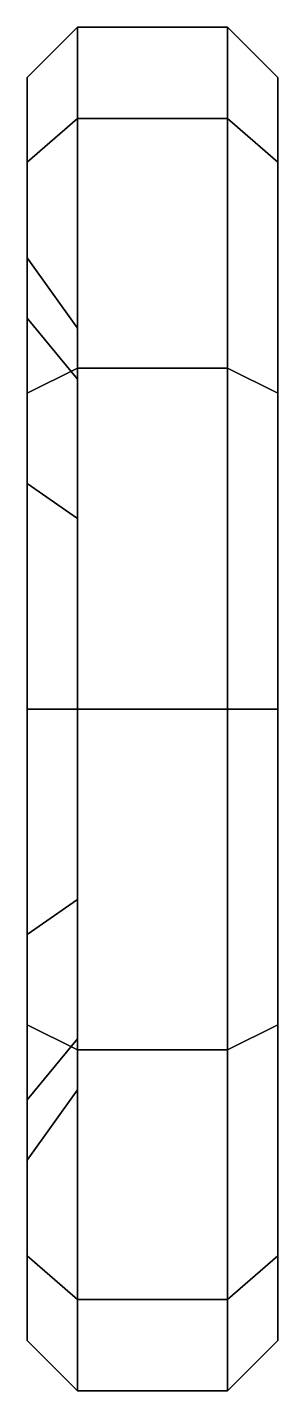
# Model space of a CAD drawing. Extents: x -1.07 to -0.82, y -3.04 to -1.68.
import ezdxf

# ---------------------------------------------------------------- set-up
doc = ezdxf.new("R2010")
doc.units = 0
doc.layers.add('SPARE', color=5, linetype='CONTINUOUS')

msp = doc.modelspace()

# ---------------------------------------------------------------- linework, layer by layer
at = {"layer": 'SPARE'}
for points in [[(-1.02, -1.68, 1.86), (-1.02, -1.7711, 1.52), (-1.07, -1.8144, 1.545), (-1.07, -1.73, 1.86)], [(-1.02, -1.7711, 2.2), (-1.02, -1.68, 1.86), (-1.07, -1.73, 1.86), (-1.07, -1.8144, 2.175)], [(-1.02, -1.7711, 1.52), (-1.02, -1.68, 1.86), (-0.87, -1.68, 1.86), (-0.87, -1.7711, 1.52)], [(-1.02, -1.68, 1.86), (-1.02, -1.7711, 2.2), (-0.87, -1.7711, 2.2), (-0.87, -1.68, 1.86)], [(-0.87, -1.7711, 1.52), (-0.87, -1.68, 1.86), (-0.82, -1.73, 1.86), (-0.82, -1.8144, 1.545)], [(-0.87, -1.68, 1.86), (-0.87, -1.7711, 2.2), (-0.82, -1.8144, 2.175), (-0.82, -1.73, 1.86)], [(-1.07, -1.73, 1.86), (-1.07, -1.8144, 1.545), (-1.07, -1.9703, 1.635), (-1.07, -1.91, 1.86)], [(-1.07, -1.8144, 2.175), (-1.07, -1.73, 1.86), (-1.07, -1.91, 1.86), (-1.07, -1.9703, 2.085)], [(-0.82, -2.9056, 2.175), (-0.82, -1.73, 1.86), (-0.82, -1.8144, 2.175), (-0.82, -2.675, 2.4056)], [(-0.82, -2.99, 1.86), (-0.82, -1.8144, 1.545), (-0.82, -1.73, 1.86), (-0.82, -2.9056, 2.175)], [(-1.02, -2.02, 2.4489), (-1.02, -1.7711, 2.2), (-1.07, -1.8144, 2.175), (-1.07, -2.045, 2.4056)], [(-1.02, -1.7711, 1.52), (-1.02, -2.02, 1.2711), (-1.07, -2.045, 1.3144), (-1.07, -1.8144, 1.545)], [(-1.02, -1.7711, 2.2), (-1.02, -2.02, 2.4489), (-0.87, -2.02, 2.4489), (-0.87, -1.7711, 2.2)], [(-1.02, -2.02, 1.2711), (-1.02, -1.7711, 1.52), (-0.87, -1.7711, 1.52), (-0.87, -2.02, 1.2711)], [(-0.87, -1.7711, 2.2), (-0.87, -2.02, 2.4489), (-0.82, -2.045, 2.4056), (-0.82, -1.8144, 2.175)], [(-0.87, -2.02, 1.2711), (-0.87, -1.7711, 1.52), (-0.82, -1.8144, 1.545), (-0.82, -2.045, 1.3144)], [(-1.07, -2.045, 2.4056), (-1.07, -1.8144, 2.175), (-1.07, -1.9703, 2.085), (-1.07, -2.135, 2.2497)], [(-1.07, -1.8144, 1.545), (-1.07, -2.045, 1.3144), (-1.07, -2.135, 1.4703), (-1.07, -1.9703, 1.635)], [(-0.82, -2.675, 2.4056), (-0.82, -1.8144, 2.175), (-0.82, -2.045, 2.4056), (-0.82, -2.36, 2.49)], [(-0.82, -2.9056, 1.545), (-0.82, -2.045, 1.3144), (-0.82, -1.8144, 1.545), (-0.82, -2.99, 1.86)], [(-1.07, -1.91, 1.86), (-1.07, -1.9703, 1.635), (-1.02, -2.0309, 1.67), (-1.02, -1.98, 1.86)], [(-1.07, -1.9703, 2.085), (-1.07, -1.91, 1.86), (-1.02, -1.98, 1.86), (-1.02, -2.0309, 2.05)], [(-1.07, -1.9703, 1.635), (-1.07, -2.135, 1.4703), (-1.02, -2.17, 1.5309), (-1.02, -2.0309, 1.67)], [(-1.07, -2.135, 2.2497), (-1.07, -1.9703, 2.085), (-1.02, -2.0309, 2.05), (-1.02, -2.17, 2.1891)], [(-1.02, -2.0309, 1.67), (-1.02, -2.74, 1.86), (-1.02, -2.6891, 2.05), (-1.02, -1.98, 1.86)], [(-1.02, -1.98, 1.86), (-1.02, -2.6891, 2.05), (-1.02, -2.55, 2.1891), (-1.02, -2.0309, 2.05)], [(-1.02, -2.02, 1.2711), (-1.02, -2.36, 1.18), (-1.07, -2.36, 1.23), (-1.07, -2.045, 1.3144)], [(-1.02, -2.36, 2.54), (-1.02, -2.02, 2.4489), (-1.07, -2.045, 2.4056), (-1.07, -2.36, 2.49)], [(-1.02, -2.36, 1.18), (-1.02, -2.02, 1.2711), (-0.87, -2.02, 1.2711), (-0.87, -2.36, 1.18)], [(-1.02, -2.02, 2.4489), (-1.02, -2.36, 2.54), (-0.87, -2.36, 2.54), (-0.87, -2.02, 2.4489)], [(-0.87, -2.36, 1.18), (-0.87, -2.02, 1.2711), (-0.82, -2.045, 1.3144), (-0.82, -2.36, 1.23)], [(-0.87, -2.02, 2.4489), (-0.87, -2.36, 2.54), (-0.82, -2.36, 2.49), (-0.82, -2.045, 2.4056)], [(-1.02, -2.17, 1.5309), (-1.02, -2.6891, 1.67), (-1.02, -2.74, 1.86), (-1.02, -2.0309, 1.67)], [(-1.02, -2.0309, 2.05), (-1.02, -2.55, 2.1891), (-1.02, -2.36, 2.24), (-1.02, -2.17, 2.1891)], [(-1.07, -2.36, 2.49), (-1.07, -2.045, 2.4056), (-1.07, -2.135, 2.2497), (-1.07, -2.36, 2.31)], [(-1.07, -2.045, 1.3144), (-1.07, -2.36, 1.23), (-1.07, -2.36, 1.41), (-1.07, -2.135, 1.4703)], [(-0.82, -2.675, 1.3144), (-0.82, -2.36, 1.23), (-0.82, -2.045, 1.3144), (-0.82, -2.9056, 1.545)], [(-1.07, -2.36, 2.31), (-1.07, -2.135, 2.2497), (-1.02, -2.17, 2.1891), (-1.02, -2.36, 2.24)], [(-1.07, -2.135, 1.4703), (-1.07, -2.36, 1.41), (-1.02, -2.36, 1.48), (-1.02, -2.17, 1.5309)], [(-1.02, -2.36, 1.48), (-1.02, -2.55, 1.5309), (-1.02, -2.6891, 1.67), (-1.02, -2.17, 1.5309)], [(-1.07, -2.585, 2.2497), (-1.07, -2.36, 2.31), (-1.02, -2.36, 2.24), (-1.02, -2.55, 2.1891)], [(-1.07, -2.675, 2.4056), (-1.07, -2.36, 2.49), (-1.07, -2.36, 2.31), (-1.07, -2.585, 2.2497)], [(-1.07, -2.36, 1.23), (-1.07, -2.675, 1.3144), (-1.07, -2.585, 1.4703), (-1.07, -2.36, 1.41)], [(-1.02, -2.36, 1.18), (-1.02, -2.7, 1.2711), (-1.07, -2.675, 1.3144), (-1.07, -2.36, 1.23)], [(-1.07, -2.36, 1.41), (-1.07, -2.585, 1.4703), (-1.02, -2.55, 1.5309), (-1.02, -2.36, 1.48)], [(-1.02, -2.7, 2.4489), (-1.02, -2.36, 2.54), (-1.07, -2.36, 2.49), (-1.07, -2.675, 2.4056)], [(-1.02, -2.7, 1.2711), (-1.02, -2.36, 1.18), (-0.87, -2.36, 1.18), (-0.87, -2.7, 1.2711)], [(-1.02, -2.36, 2.54), (-1.02, -2.7, 2.4489), (-0.87, -2.7, 2.4489), (-0.87, -2.36, 2.54)], [(-0.87, -2.7, 1.2711), (-0.87, -2.36, 1.18), (-0.82, -2.36, 1.23), (-0.82, -2.675, 1.3144)], [(-0.87, -2.36, 2.54), (-0.87, -2.7, 2.4489), (-0.82, -2.675, 2.4056), (-0.82, -2.36, 2.49)], [(-1.07, -2.585, 1.4703), (-1.07, -2.7497, 1.635), (-1.02, -2.6891, 1.67), (-1.02, -2.55, 1.5309)], [(-1.07, -2.7497, 2.085), (-1.07, -2.585, 2.2497), (-1.02, -2.55, 2.1891), (-1.02, -2.6891, 2.05)], [(-1.07, -2.9056, 2.175), (-1.07, -2.675, 2.4056), (-1.07, -2.585, 2.2497), (-1.07, -2.7497, 2.085)], [(-1.07, -2.675, 1.3144), (-1.07, -2.9056, 1.545), (-1.07, -2.7497, 1.635), (-1.07, -2.585, 1.4703)], [(-1.02, -2.9489, 2.2), (-1.02, -2.7, 2.4489), (-1.07, -2.675, 2.4056), (-1.07, -2.9056, 2.175)], [(-1.02, -2.7, 1.2711), (-1.02, -2.9489, 1.52), (-1.07, -2.9056, 1.545), (-1.07, -2.675, 1.3144)], [(-0.87, -2.7, 2.4489), (-0.87, -2.9489, 2.2), (-0.82, -2.9056, 2.175), (-0.82, -2.675, 2.4056)], [(-0.87, -2.9489, 1.52), (-0.87, -2.7, 1.2711), (-0.82, -2.675, 1.3144), (-0.82, -2.9056, 1.545)], [(-1.07, -2.7497, 1.635), (-1.07, -2.81, 1.86), (-1.02, -2.74, 1.86), (-1.02, -2.6891, 1.67)], [(-1.07, -2.81, 1.86), (-1.07, -2.7497, 2.085), (-1.02, -2.6891, 2.05), (-1.02, -2.74, 1.86)], [(-1.02, -2.7, 2.4489), (-1.02, -2.9489, 2.2), (-0.87, -2.9489, 2.2), (-0.87, -2.7, 2.4489)], [(-1.02, -2.9489, 1.52), (-1.02, -2.7, 1.2711), (-0.87, -2.7, 1.2711), (-0.87, -2.9489, 1.52)], [(-1.07, -2.9056, 1.545), (-1.07, -2.99, 1.86), (-1.07, -2.81, 1.86), (-1.07, -2.7497, 1.635)], [(-1.07, -2.99, 1.86), (-1.07, -2.9056, 2.175), (-1.07, -2.7497, 2.085), (-1.07, -2.81, 1.86)], [(-1.02, -2.9489, 1.52), (-1.02, -3.04, 1.86), (-1.07, -2.99, 1.86), (-1.07, -2.9056, 1.545)], [(-1.02, -3.04, 1.86), (-1.02, -2.9489, 2.2), (-1.07, -2.9056, 2.175), (-1.07, -2.99, 1.86)], [(-0.87, -3.04, 1.86), (-0.87, -2.9489, 1.52), (-0.82, -2.9056, 1.545), (-0.82, -2.99, 1.86)], [(-0.87, -2.9489, 2.2), (-0.87, -3.04, 1.86), (-0.82, -2.99, 1.86), (-0.82, -2.9056, 2.175)], [(-1.02, -3.04, 1.86), (-1.02, -2.9489, 1.52), (-0.87, -2.9489, 1.52), (-0.87, -3.04, 1.86)], [(-1.02, -2.9489, 2.2), (-1.02, -3.04, 1.86), (-0.87, -3.04, 1.86), (-0.87, -2.9489, 2.2)]]:
    msp.add_3dface(points, dxfattribs=at)

doc.saveas('drawing.dxf')
